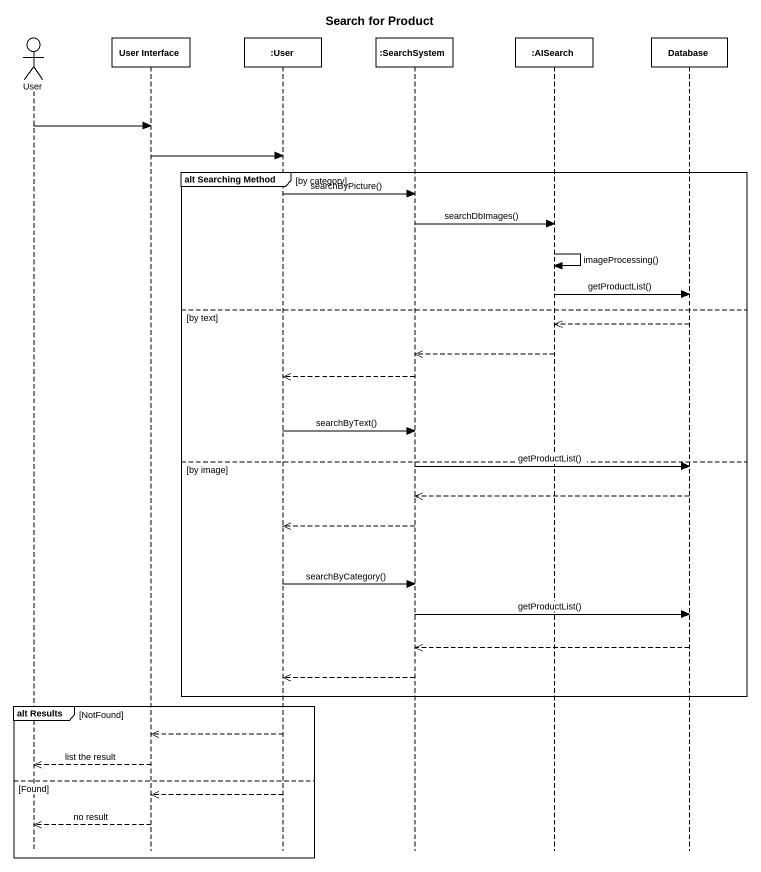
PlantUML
@startuml
title Search for Product
hide footbox
actor User
participant "User Interface" as User_Interface
participant ":User" as User_2
participant ":SearchSystem" as SearchSystem
participant ":AISearch" as AISearch
participant "Database" as Database_

User -> User_Interface
User_Interface -> User_2
group alt Searching Method [by category]
  User_2 -> SearchSystem : searchByPicture()
  SearchSystem -> AISearch : searchDbImages()
  AISearch -> AISearch : imageProcessing()
  AISearch -> Database_ : getProductList()
else by text
  Database_ -->> AISearch
  AISearch -->> SearchSystem
  SearchSystem -->> User_2
  User_2 -> SearchSystem : searchByText()
else by image
  SearchSystem -> Database_ : getProductList()
  Database_ -->> SearchSystem
  SearchSystem -->> User_2
  User_2 -> SearchSystem : searchByCategory()
  SearchSystem -> Database_ : getProductList()
  Database_ -->> SearchSystem
  SearchSystem -->> User_2
end
group alt Results [NotFound]
  User_2 -->> User_Interface
  User_Interface -->> User : list the result
else Found
  User_2 -->> User_Interface
  User_Interface -->> User : no result
end
@enduml
